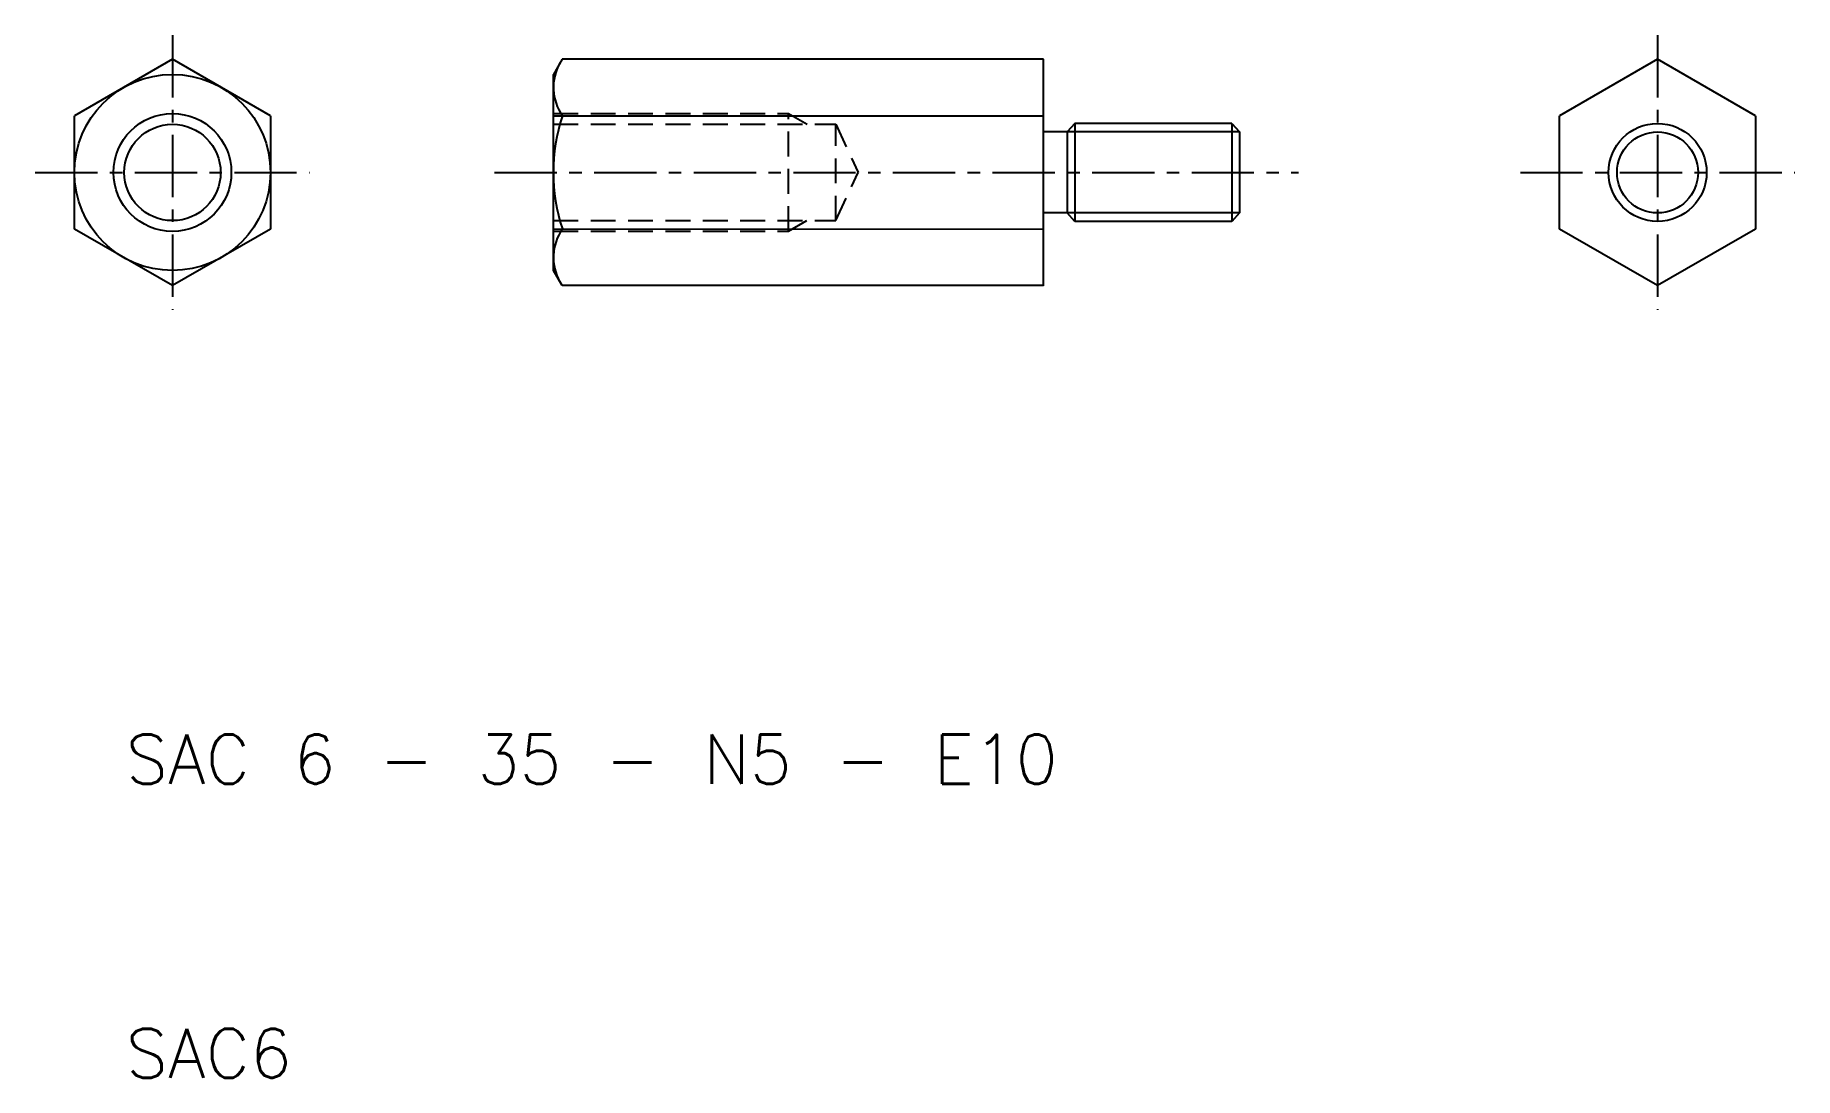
# Model space of a CAD drawing. Extents: x 9.6 to 99.3, y 15.1 to 68.3.
import ezdxf

# ---------------------------------------------------------------- set-up
doc = ezdxf.new("R2010")
doc.units = 0
doc.header["$LTSCALE"] = 0.1
doc.linetypes.add('CENTER', pattern=[50.8, 31.75, -6.35, 6.35, -6.35])
doc.linetypes.add('DASHED', pattern=[19.05, 12.7, -6.35])
doc.layers.get('0').update_dxf_attribs({"linetype": 'CONTINUOUS'})
doc.layers.add('CENTER', color=1, linetype='CONTINUOUS')
doc.styles.get("Standard").update_dxf_attribs({"font": 'txt.shx', "bigfont": 'bigfont.shx'})

msp = doc.modelspace()

# ---------------------------------------------------------------- linework, layer by layer
at = {"linetype": 'CONTINUOUS'}
for p, q in [((16.557, 67.024), (11.557, 64.137)), ((21.557, 64.137), (16.557, 67.024)), ((36.434, 67.024), (35.99, 66.254)), ((60.99, 55.476), (60.99, 67.024)), ((92.313, 67.024), (87.313, 64.137)), ((97.313, 64.137), (92.313, 67.024)), ((35.99, 56.254), (35.99, 66.254)), ((11.557, 58.363), (11.557, 64.137)), ((21.557, 64.137), (21.557, 58.363)), ((35.99, 64.141), (60.99, 64.137)), ((87.313, 58.363), (87.313, 64.137)), ((97.313, 64.137), (97.313, 58.363)), ((16.557, 55.477), (11.557, 58.363)), ((21.557, 58.363), (16.557, 55.477)), ((35.99, 58.368), (60.99, 58.363)), ((92.313, 55.477), (87.313, 58.363)), ((97.313, 58.363), (92.313, 55.477)), ((36.439, 55.477), (35.99, 56.254))]:
    msp.add_line(p, q, dxfattribs=at)
for p, q in [((60.99, 67.024), (36.434, 67.024)), ((19.057, 65.58), (19.057, 65.58)), ((94.813, 65.58), (94.813, 65.58)), ((20.307, 64.858), (20.307, 64.859)), ((96.063, 64.858), (96.063, 64.859)), ((62.59, 63.75), (62.19, 63.317)), ((62.59, 63.75), (62.59, 58.75)), ((70.59, 63.75), (62.59, 63.75)), ((70.59, 63.75), (70.59, 58.75)), ((70.59, 63.75), (70.99, 63.317)), ((62.19, 63.317), (60.99, 63.317)), ((62.19, 63.317), (62.19, 59.183)), ((70.99, 63.317), (70.99, 59.183)), ((62.19, 59.183), (60.99, 59.183)), ((62.59, 58.75), (62.19, 59.183)), ((70.59, 58.75), (62.59, 58.75)), ((70.99, 59.183), (70.59, 58.75)), ((60.99, 55.477), (36.439, 55.477))]:
    msp.add_line(p, q)
at = {"color": 3, "linetype": 'DASHED'}
for p, q in [((35.99, 64.254), (47.99, 64.254)), ((47.99, 58.254), (47.99, 64.254)), ((47.99, 64.254), (48.935, 63.709)), ((35.99, 63.709), (50.39, 63.709)), ((50.39, 58.792), (50.39, 63.709)), ((50.39, 63.709), (51.533, 61.254)), ((50.39, 58.792), (51.533, 61.254)), ((35.99, 58.792), (50.39, 58.792)), ((47.99, 58.254), (48.92, 58.792)), ((35.99, 58.254), (47.99, 58.254))]:
    msp.add_line(p, q, dxfattribs=at)
at = {"color": 3}
for p, q in [((70.99, 63.317), (62.19, 63.317)), ((70.99, 59.183), (62.19, 59.183))]:
    msp.add_line(p, q, dxfattribs=at)
at = {"linetype": 'CONTINUOUS'}
msp.add_circle((16.557, 61.25), 5, dxfattribs=at)
at = {"color": 3, "linetype": 'CONTINUOUS'}
for centre, radius in [((16.557, 61.25), 3.004), ((92.313, 61.25), 2.5)]:
    msp.add_circle(centre, radius, dxfattribs=at)
for centre, radius in [((16.557, 61.25), 2.458), ((92.313, 61.25), 2.067)]:
    msp.add_circle(centre, radius)
at = {"linetype": 'CONTINUOUS'}
for centre, radius, start, end in [((38.49, 65.584), 2.5, 150, 215.26439), ((45.302, 61.254), 9.312, 161.94029, 198.05971), ((38.49, 56.924), 2.5, 144.73561, 210)]:
    msp.add_arc(centre, radius, start, end, dxfattribs=at)
at = {"layer": 'CENTER', "color": 1, "linetype": 'CENTER'}
for p, q in [((16.557, 68.25), (16.557, 54.25)), ((92.313, 68.25), (92.313, 54.25)), ((9.557, 61.25), (23.557, 61.25)), ((32.99, 61.25), (73.99, 61.25)), ((85.313, 61.25), (99.313, 61.25))]:
    msp.add_line(p, q, dxfattribs=at)

# ---------------------------------------------------------------- texts
for s, p in [('SAC 6 - 35 - N5 - E10', (14.185, 30.079)), ('SAC6', (14.185, 15.079))]:
    msp.add_text(s, height=2.5).set_placement(p)

doc.saveas('drawing.dxf')
